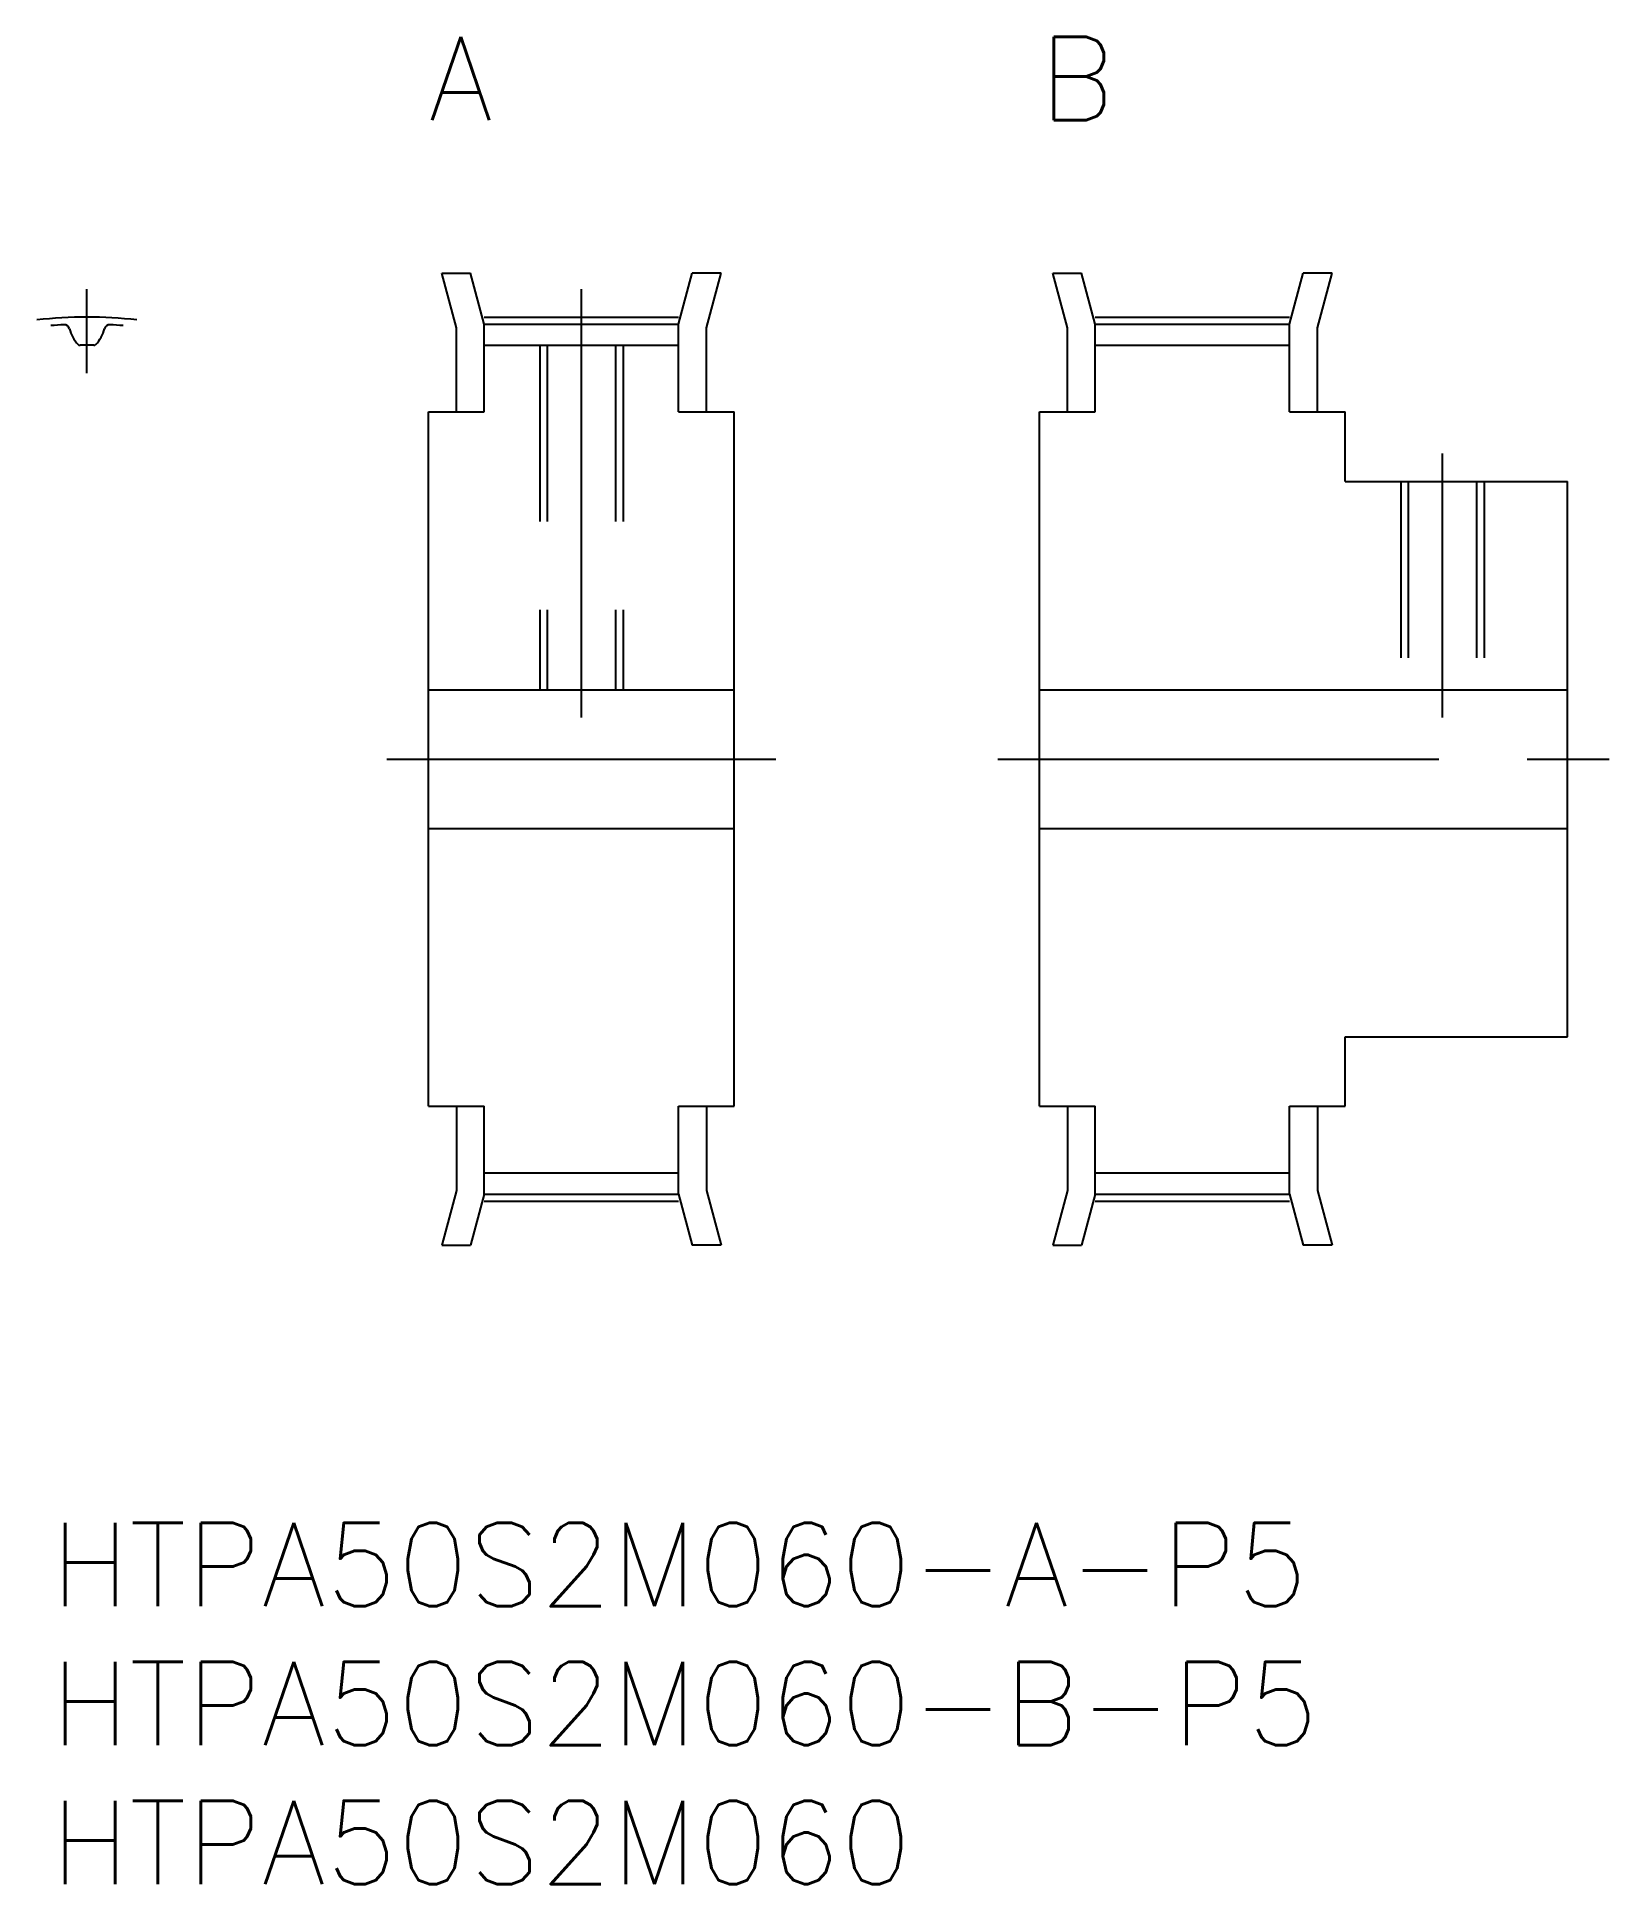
# Model space of a CAD drawing. Extents: x -0.5 to 56.1, y -13 to 53.5.
import ezdxf

# ---------------------------------------------------------------- set-up
doc = ezdxf.new("R2010")
doc.units = 0
doc.header["$LTSCALE"] = 0.5
doc.linetypes.add('CENTER', pattern=[50.8, 31.75, -6.35, 6.35, -6.35])
doc.linetypes.add('DASHED', pattern=[19.05, 12.7, -6.35])
for name, color, linetype in [('MSM_CENTER', 1, 'CENTER'), ('MSM_CONTINUOUS', 7, 'CONTINUOUS'), ('MSM_DASHED', 4, 'DASHED'), ('MSM_PART_NUMBER', 7, 'CONTINUOUS')]:
    doc.layers.add(name, color=color, linetype=linetype)
doc.styles.get("Standard").update_dxf_attribs({"font": 'txt.shx', "height": 1, "bigfont": 'bigfont.shx'})

# ---------------------------------------------------------------- blocks, each defined once
blk = doc.blocks.new('*U11')
at = {"layer": 'MSM_PART_NUMBER'}
blk.add_text('HTPA50S2M060-A-P5', height=3, dxfattribs=at).set_placement((0, -3))
blk = doc.blocks.new('*U12')
at = {"layer": 'MSM_PART_NUMBER'}
blk.add_text('HTPA50S2M060-B-P5', height=3, dxfattribs=at).set_placement((0, -8))
blk = doc.blocks.new('*U13')
at = {"layer": 'MSM_PART_NUMBER'}
blk.add_text('HTPA50S2M060', height=3, dxfattribs=at).set_placement((0, -13))

msp = doc.modelspace()

# ---------------------------------------------------------------- linework, layer by layer
at = {"layer": 'MSM_CENTER'}
for p, q in [((1.3, 41.4), (1.3, 44.414)), ((19.1, 29), (19.1, 44.415)), ((15.6, 43.415), (22.6, 43.415)), ((37.6, 43.415), (44.6, 43.415)), ((50.1, 29), (50.1, 38.5)), ((12.1, 27.5), (26.1, 27.5)), ((34.1, 27.5), (56.1, 27.5)), ((15.6, 11.585), (22.6, 11.585)), ((37.6, 11.585), (44.6, 11.585))]:
    msp.add_line(p, q, dxfattribs=at)
msp.add_arc((1.3, 27.5), 15.914, 83.50549, 96.49451, dxfattribs=at)
at = {"layer": 'MSM_CONTINUOUS'}
for p, q in [((14.6, 43.028), (14.072, 45)), ((14.072, 45), (15.107, 45)), ((15.6, 43.16), (15.107, 45)), ((22.6, 43.16), (23.093, 45)), ((24.128, 45), (23.093, 45)), ((23.6, 43.028), (24.128, 45)), ((36.6, 43.028), (36.072, 45)), ((36.072, 45), (37.107, 45)), ((37.6, 43.16), (37.107, 45)), ((44.6, 43.16), (45.093, 45)), ((46.128, 45), (45.093, 45)), ((45.6, 43.028), (46.128, 45)), ((14.6, 40), (14.6, 43.028)), ((15.6, 40), (15.6, 43.16)), ((15.6, 43.16), (22.6, 43.16)), ((22.6, 40), (22.6, 43.16)), ((23.6, 40), (23.6, 43.028)), ((36.6, 40), (36.6, 43.028)), ((37.6, 40), (37.6, 43.16)), ((37.6, 43.16), (44.6, 43.16)), ((44.6, 40), (44.6, 43.16)), ((45.6, 40), (45.6, 43.028)), ((15.6, 42.4), (22.6, 42.4)), ((37.6, 42.4), (44.6, 42.4)), ((13.6, 15), (13.6, 40)), ((13.6, 40), (15.6, 40)), ((22.6, 40), (24.6, 40)), ((24.6, 15), (24.6, 40)), ((35.6, 15), (35.6, 40)), ((35.6, 40), (37.6, 40)), ((44.6, 40), (46.6, 40)), ((46.6, 37.5), (46.6, 40)), ((46.6, 37.5), (54.6, 37.5)), ((54.6, 17.5), (54.6, 37.5)), ((13.6, 30), (24.6, 30)), ((35.6, 30), (54.6, 30)), ((13.6, 25), (24.6, 25)), ((35.6, 25), (54.6, 25)), ((46.6, 17.5), (54.6, 17.5)), ((46.6, 15), (46.6, 17.5)), ((13.6, 15), (15.6, 15)), ((14.6, 15), (14.6, 11.972)), ((15.6, 11.84), (15.6, 15)), ((22.6, 11.84), (22.6, 15)), ((22.6, 15), (24.6, 15)), ((23.6, 15), (23.6, 11.972)), ((35.6, 15), (37.6, 15)), ((36.6, 15), (36.6, 11.972)), ((37.6, 11.84), (37.6, 15)), ((44.6, 11.84), (44.6, 15)), ((44.6, 15), (46.6, 15)), ((45.6, 15), (45.6, 11.972)), ((14.6, 11.972), (14.072, 10)), ((15.6, 12.6), (22.6, 12.6)), ((23.6, 11.972), (24.128, 10)), ((36.6, 11.972), (36.072, 10)), ((37.6, 12.6), (44.6, 12.6)), ((45.6, 11.972), (46.128, 10)), ((15.6, 11.84), (15.107, 10)), ((15.6, 11.84), (22.6, 11.84)), ((22.6, 11.84), (23.093, 10)), ((37.6, 11.84), (37.107, 10)), ((37.6, 11.84), (44.6, 11.84)), ((44.6, 11.84), (45.093, 10)), ((14.072, 10), (15.107, 10)), ((24.128, 10), (23.093, 10)), ((36.072, 10), (37.107, 10)), ((46.128, 10), (45.093, 10))]:
    msp.add_line(p, q, dxfattribs=at)
for centre, radius, start, end in [((1.3, 27.5), 15.66, 93.02231, 94.76183), ((0.484, 42.948), 0.19, 14.66381, 93.02231), ((1.95, 43.332), 1.325, 194.66381, 222.90986), ((0.65, 43.332), 1.325, 317.09014, 345.33619), ((2.116, 42.948), 0.19, 86.97769, 165.33619), ((1.3, 27.5), 15.66, 85.23817, 86.97769), ((1.053, 42.498), 0.1, 222.90986, 270.94436), ((1.3, 27.5), 14.9, 89.05564, 90.94436), ((1.547, 42.498), 0.1, 269.05564, 317.09014)]:
    msp.add_arc(centre, radius, start, end, dxfattribs=at)
at = {"layer": 'MSM_DASHED'}
for p, q in [((17.6, 42.4), (17.6, 30)), ((17.871, 42.4), (17.871, 30)), ((20.33, 42.4), (20.33, 30)), ((20.6, 42.4), (20.6, 30)), ((48.6, 37.5), (48.6, 30)), ((48.871, 37.5), (48.871, 30)), ((51.33, 37.5), (51.33, 30)), ((51.6, 37.5), (51.6, 30))]:
    msp.add_line(p, q, dxfattribs=at)

# ---------------------------------------------------------------- block references
at = {"layer": 'MSM_CONTINUOUS'}
for name in ['*U11', '*U12', '*U13']:
    msp.add_blockref(name, (0, 0), dxfattribs=at)

# ---------------------------------------------------------------- texts
at = {"layer": 'MSM_PART_NUMBER'}
for s, p in [('A', (13.6, 50.5)), ('B', (35.6, 50.5))]:
    msp.add_text(s, height=3, dxfattribs=at).set_placement(p)

doc.saveas('drawing.dxf')
